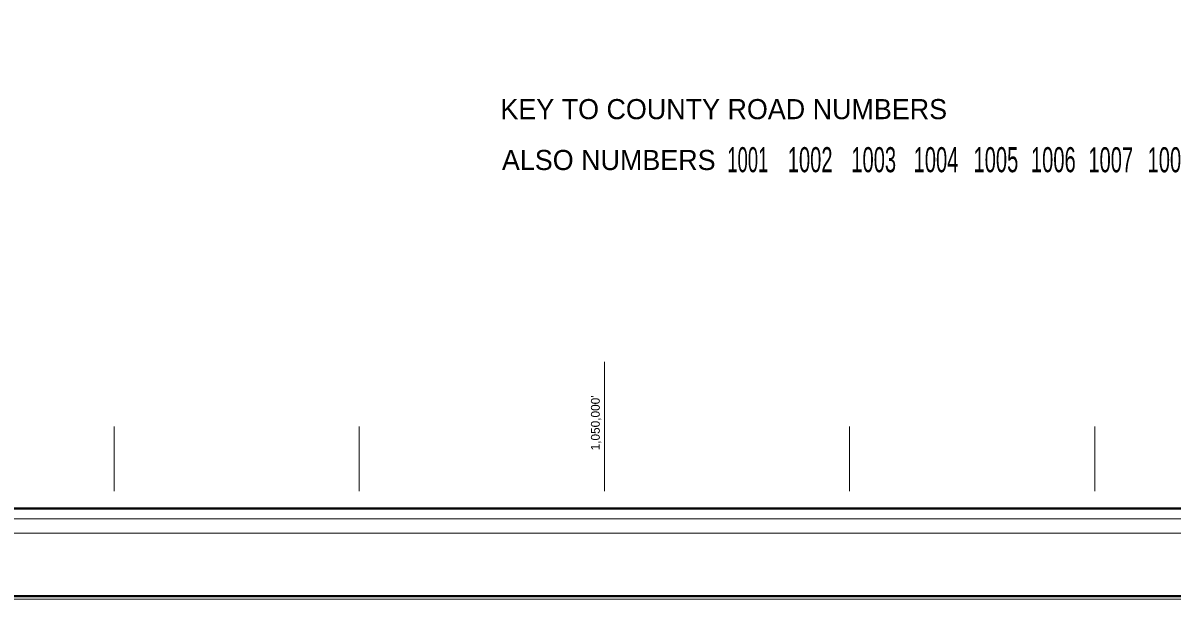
# Model space of a CAD drawing. Extents: x 291519 to 395883, y 157671 to 390095.
# Drawn here: x 312810 to 327097, y 157671 to 164834 of the extents above; entities that cross this region are included whole.
import ezdxf
from ezdxf.enums import TextEntityAlignment as Align

# ---------------------------------------------------------------- set-up
doc = ezdxf.new("R2010")
doc.units = 0
doc.header["$LTSCALE"] = 50
for name, color, linetype, lineweight in [('1', 7, 'Continuous', 25), ('20', 7, 'Continuous', 40), ('23', 7, 'Continuous', 25), ('61', 7, 'Continuous', 13)]:
    doc.layers.add(name, color=color, linetype=linetype, lineweight=lineweight)

msp = doc.modelspace()

# ---------------------------------------------------------------- linework, layer by layer
at = {"layer": '1', "lineweight": 13}
msp.add_lwpolyline([(395883.04, 157671.15), (299252.39, 157671.15), (299252.39, 214068.2), (395883.04, 214068.2)], close=True, dxfattribs=at)
at = {"layer": '20'}
for points in [[(299287.39, 214033.2), (395848.03, 214033.2), (395848.03, 157706.16), (299287.39, 157706.16)], [(302475.25, 212924.23), (394922.53, 212924.23), (394922.53, 158797.87), (302475.25, 158797.87)]]:
    msp.add_lwpolyline(points, close=True, dxfattribs=at)
at = {"layer": '20', "lineweight": 13}
msp.add_lwpolyline([(302166.06, 213249.7), (302166.06, 158488.59), (302344.61, 158667.26), (302344.61, 213054.87), (395053.13, 213054.87), (395053.13, 158667.26), (302344.61, 158667.26), (302166.06, 158488.59), (395231.72, 158488.59), (395231.72, 213249.7)], close=True, dxfattribs=at)
at = {"layer": '61'}
for p, q in [((320040, 159011.1), (320040, 160620.1)), ((313944, 159011.1), (313944, 159815.6)), ((316992, 159011.1), (316992, 159815.6)), ((323088, 159011.1), (323088, 159815.6)), ((326136, 159011.1), (326136, 159815.6))]:
    msp.add_line(p, q, dxfattribs=at)

# ---------------------------------------------------------------- texts
at = {"layer": '20'}
for s, p in [('KEY TO COUNTY ROAD NUMBERS', (318746.56, 163637.69)), ('ALSO NUMBERS', (318765.18, 163005.1))]:
    msp.add_text(s, height=250, dxfattribs=at).set_placement(p)
at = {"layer": '23'}
for s, width, p in [('1001', 0.55, (321822.59, 162978.06)), ('1002', 0.6, (322597.44, 162978.06)), ('1003', 0.6, (323387.48, 162978.06)), ('1004', 0.6, (324162.33, 162978.06)), ('1005', 0.6, (324906.8, 162978.06)), ('1006', 0.6, (325620.88, 162978.06)), ('1007', 0.6, (326334.96, 162977)), ('1008', 0.6, (327071.3, 162977))]:
    msp.add_text(s, height=312, dxfattribs=dict(at, width=width)).set_placement(p, align=Align.CENTER)
at = {"layer": '61'}
msp.add_text("1,050,000'", height=110, rotation=90, dxfattribs=at).set_placement((319981.81, 159860.6), align=Align.CENTER)

doc.saveas('drawing.dxf')
